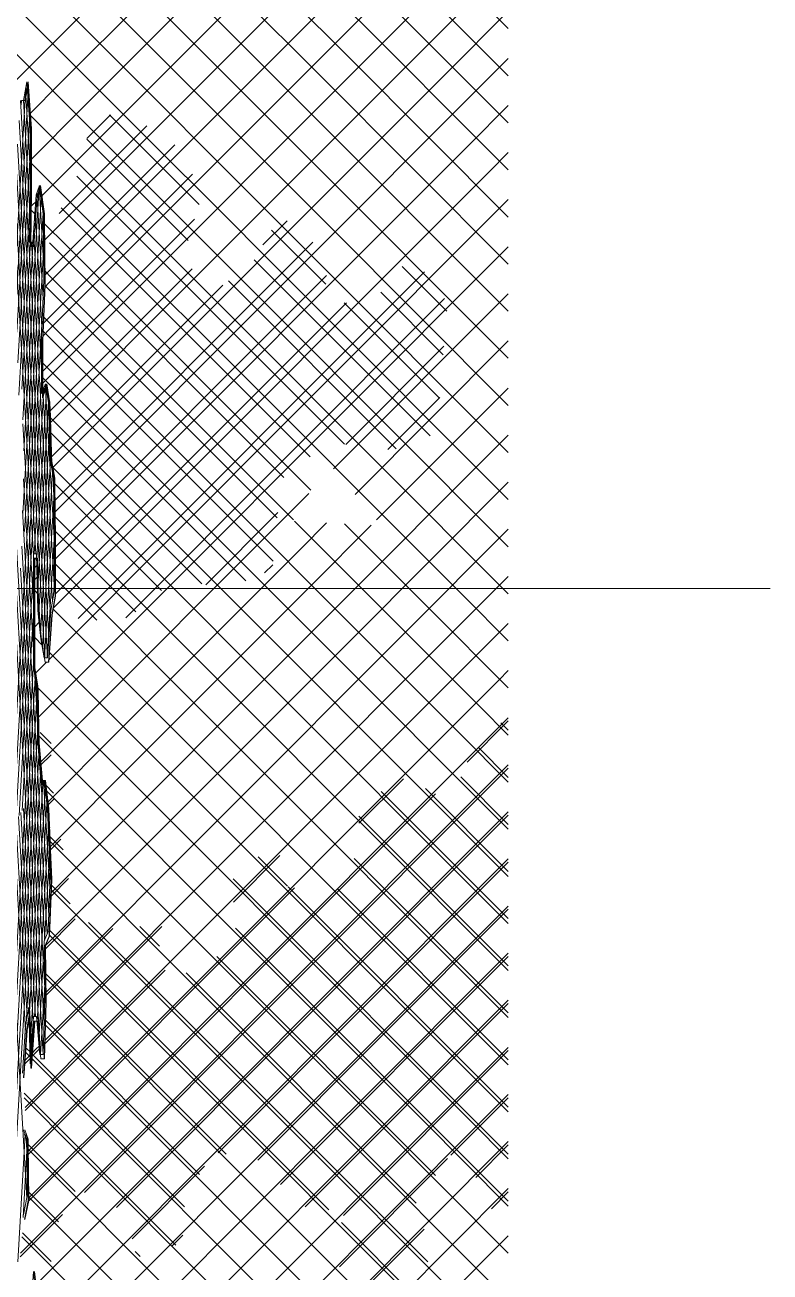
# Model space of a CAD drawing. Header units: millimetres. Extents: x -35517 to 139323, y -3702 to 5999.
# Drawn here: x 4868 to 6108, y 2884 to 4961 of the extents above; entities that cross this region are included whole.
import ezdxf

# ---------------------------------------------------------------- set-up
doc = ezdxf.new("R2010")
doc.units = ezdxf.units.MM
for name, color, linetype, lineweight in [('G-ANNO-TEXT', 231, 'Continuous', 5), ('G-IMPT', 8, 'Continuous', 5), ('L-PLNT', 71, 'Continuous', 5)]:
    doc.layers.add(name, color=color, linetype=linetype, lineweight=lineweight)

# ---------------------------------------------------------------- blocks, each defined once
blk = doc.blocks.new('SVA_Shades of Green Tree - Australian_Tree_based_on_Leopard_Tree_2901-V131-GENERAL NORTH ELEVATION')
at = {"layer": 'G-IMPT'}
for p, q in [((4985.9, 4766.4), (5672.1, 5453.8)), ((5459.9, 4931.7), (4990.8, 5401.6)), ((5407.7, 4905.5), (4917.4, 5396.6)), ((5355.5, 4879.4), (4869.4, 5366.3)), ((5027.6, 4729.8), (5672.1, 5375.4)), ((4883.2, 4898.8), (5290.9, 5307.2)), ((4925.7, 4863), (5369.2, 5307.2)), ((4961.1, 4820.1), (5454.2, 5314)), ((5094.2, 4718), (5672.1, 5297)), ((5672.1, 4797.5), (5163.3, 5307.2)), ((5672.1, 4875.9), (5241.6, 5307.2)), ((5672.1, 4954.4), (5319.9, 5307.2)), ((5338.1, 4818.4), (4866.5, 5290.8)), ((5329.4, 4748.7), (4855.5, 5223.4)), ((5134.8, 4680.3), (5672.1, 5218.6)), ((5373.8, 4625.8), (4853, 5147.4)), ((5462.7, 4930.4), (5672.1, 5140.1)), ((5351.4, 4569.8), (4843.7, 5078.4)), ((5516, 4905.3), (5672.1, 5061.7)), ((5131.7, 4711.4), (4839.7, 5003.9)), ((5569.2, 4880.2), (5672.1, 4983.3)), ((5336.3, 4803.7), (5462.7, 4930.4)), ((5605, 4786.3), (5459.9, 4931.7)), ((4975, 4789.9), (4847.7, 4917.4)), ((5336.6, 4725.6), (5516, 4905.3)), ((5672.1, 4640.6), (5407.7, 4905.5)), ((5601.6, 4834.2), (5672.1, 4904.8)), ((4850.3, 4865.9), (4883.2, 4898.8)), ((4876, 4813.3), (4925.7, 4863)), ((5672.1, 4562.2), (5355.5, 4879.4)), ((5361.3, 4671.9), (5569.2, 4880.2)), ((4844.9, 4443.8), (4868.8, 4856)), ((4852.1, 4488.4), (4872.4, 4839.5)), ((4876, 4720.2), (4868.3, 4853.2)), ((4870.7, 4850.3), (4870.5, 4853.2)), ((4870.7, 4850.3), (4871, 4856)), ((4874.4, 4836.4), (4874.6, 4839.5)), ((4910, 3976.3), (4860.3, 4834.6)), ((4875.6, 4649.1), (4864.9, 4834.6)), ((4878.4, 4737.1), (4961.1, 4820.1)), ((5672.1, 4483.8), (5338.1, 4818.4)), ((5360.6, 4592.8), (5601.6, 4834.2)), ((5606.8, 4761), (5672.1, 4826.4)), ((4900.4, 3906.7), (4848, 4812)), ((4854.3, 4448.8), (4874.9, 4803.8)), ((4907.5, 3940.7), (4857.7, 4801.3)), ((4985.2, 4701.3), (4876.2, 4810.5)), ((4876.9, 4800.7), (4877.1, 4803.8)), ((4970.8, 4771.3), (5010, 4810.6)), ((5157.4, 4661.5), (5008.3, 4810.9)), ((5118, 4585), (5336.3, 4803.7)), ((4885.9, 4079.7), (4845.4, 4777.9)), ((4924.7, 4646.7), (5070.2, 4792.5)), ((5036.7, 4728.2), (4975, 4789.9)), ((5672.1, 4719.1), (5605, 4786.3)), ((4905, 3906.7), (4855.4, 4762.1)), ((4895.2, 4675.6), (4985.9, 4766.4)), ((4901, 4544.5), (5117.2, 4761.1)), ((5139, 4601.5), (4970.7, 4770.1)), ((4971.4, 4124.5), (5606.8, 4761)), ((4881.5, 4076.8), (4842.9, 4743.7)), ((4855.9, 4397.6), (4876, 4745.2)), ((5672.1, 4405.4), (5329.4, 4748.7)), ((5640.1, 4715.9), (5672.1, 4748)), ((4960.6, 4647.6), (4878.4, 4729.9)), ((4906.6, 4530.2), (5094.2, 4718)), ((4973.4, 4675.5), (5027.6, 4729.8)), ((5016.6, 4091.3), (5640.1, 4715.9)), ((5127.2, 4637.5), (5036.7, 4728.2)), ((5101.2, 4489.8), (5336.6, 4725.6)), ((4898.6, 4463.7), (5146.4, 4711.9)), ((5399.4, 4262.3), (4953.8, 4708.6)), ((5115.5, 4570.8), (4985.2, 4701.3)), ((5139, 4704.1), (5131.7, 4711.4)), ((5329, 4513.8), (5139, 4704.1)), ((4865.6, 4251.3), (4891.1, 4691.8)), ((4897.6, 4504.6), (4887.4, 4681.1)), ((4889.9, 4676.3), (4889.6, 4681.1)), ((4898.5, 4566.6), (4891.3, 4692.3)), ((4892.9, 4685.1), (4893.3, 4691.8)), ((4893.9, 4685.6), (4893.5, 4692.3)), ((4900.5, 4602.5), (4973.4, 4675.5)), ((4908.5, 4453.6), (5134.8, 4680.3)), ((4857.3, 4343.7), (4875.7, 4661.5)), ((4864.1, 4146.3), (4894.5, 4671.3)), ((4878.1, 4658.5), (4887.7, 4668.1)), ((4895.8, 4457.5), (4884.4, 4653.8)), ((4896.4, 4666.7), (4896.7, 4671.3)), ((5342.1, 4241.2), (4927.8, 4656.2)), ((5061.8, 4058.2), (5672.1, 4669.6)), ((5148.9, 4459.1), (5361.3, 4671.9)), ((4864, 4302.6), (4884.1, 4649.2)), ((4866.9, 4116.7), (4897.6, 4647.7)), ((4885.8, 4644), (4878, 4651.8)), ((4897.5, 4384.1), (5149.8, 4636.9)), ((4899.6, 4643.2), (4899.8, 4647.7)), ((5103.7, 4504.1), (4960.6, 4647.6)), ((5281.8, 4482.7), (5127.2, 4637.5)), ((5263.7, 4594.1), (5304, 4634.5)), ((4895.2, 4389.8), (4881.9, 4618.2)), ((4935.9, 4593.9), (4900.3, 4629.5)), ((5368.2, 4528.8), (5278.2, 4619)), ((5672.1, 4326.9), (5373.8, 4625.8)), ((4862.5, 4354.1), (4876.6, 4598.7)), ((4882.7, 4598.7), (4877.3, 4598.7)), ((4878.4, 4591.3), (4878.8, 4598.7)), ((4913.2, 4000), (4878.5, 4598.7)), ((4881.2, 4591.3), (4880.7, 4598.7)), ((5298.3, 4206.6), (4908.3, 4597.4)), ((4917.8, 4169.2), (5346.7, 4598.9)), ((5343.4, 4185.6), (4935.9, 4593.9)), ((5106.9, 4025), (5672.1, 4591.1)), ((5208.6, 4440.5), (5360.6, 4592.8)), ((4869.1, 4076.6), (4898.4, 4582.8)), ((4938.8, 4405.6), (5118, 4585)), ((5234.1, 4452), (5115.5, 4570.8)), ((5542.2, 4276.1), (5249.3, 4569.4)), ((5672.1, 4248.5), (5351.4, 4569.8)), ((4911.2, 4540.1), (4901, 4550.4)), ((4909.5, 4317.8), (5146, 4554.6)), ((4955.9, 3972), (5532.4, 4549.6)), ((5569.9, 4483.6), (5495.4, 4558.3)), ((4901, 4524.5), (4906.6, 4530.2)), ((5314.6, 4136.1), (4911.2, 4540.1)), ((4918.4, 4091.4), (5369.4, 4543.1)), ((5485.3, 4254.6), (5206.2, 4534.2)), ((5287.2, 4139.4), (4901, 4526.1)), ((4911.7, 4241.5), (5196.9, 4527.2)), ((5672.1, 4170.1), (5329, 4513.8)), ((5381.1, 4221.1), (5672.1, 4512.7)), ((5563.9, 4411.2), (5459.8, 4515.5)), ((4918.4, 4013), (5402.6, 4497.9)), ((4969.1, 4357.5), (5101.2, 4489.8)), ((5035.3, 3973.2), (5566, 4504.8)), ((5148.7, 4459.2), (5103.7, 4504.1)), ((5557.8, 4338.8), (5399, 4497.9)), ((5268.9, 4103.5), (4899, 4473.9)), ((5672.1, 4091.6), (5281.8, 4482.7)), ((4870.6, 4024.4), (4895.9, 4461.6)), ((4897.8, 4442.9), (4908.5, 4453.6)), ((5280.6, 4067.5), (4898.1, 4450.6)), ((5002.6, 4312.6), (5148.9, 4459.1)), ((5618.5, 3988.5), (5148.7, 4459.2)), ((5672.1, 4013.2), (5234.1, 4452)), ((5039.7, 4271.3), (5208.6, 4440.5)), ((5401.8, 4261.9), (5565, 4425.4)), ((5417, 4178.7), (5672.1, 4434.3)), ((4897.5, 4364.2), (4938.8, 4405.6)), ((5053.2, 4241.1), (4897.5, 4397)), ((4872.6, 3980.2), (4895.2, 4369.7)), ((5235, 4034.8), (4897.5, 4372.8)), ((4916.1, 4106.4), (4901.3, 4362.2)), ((4903.9, 4355.4), (4903.5, 4362.2)), ((4882.9, 4079.7), (4898.9, 4356.3)), ((4887.1, 4073.4), (4903.3, 4352.8)), ((4916.1, 4028), (4897.3, 4352.4)), ((4899.8, 4347.3), (4899.5, 4352.4)), ((4900.7, 4349.5), (4901.1, 4356.3)), ((4905.2, 4347.8), (4905.5, 4352.8)), ((4910.1, 4298.3), (4969.1, 4357.5)), ((5452.9, 4136.2), (5672.1, 4355.8)), ((4888.2, 4014.5), (4906.7, 4333.2)), ((4908.6, 4328.2), (4908.9, 4333.2)), ((5471.8, 4253.5), (5557.9, 4339.8)), ((5020.1, 4195.8), (4909.8, 4306.2)), ((4913.2, 4223), (5002.6, 4312.6)), ((4881.5, 3998.4), (4864.2, 4296.2)), ((4890.3, 3972.2), (4908.4, 4284.1)), ((5161.8, 4029.7), (4910.6, 4281.3)), ((4918, 4149.4), (5039.7, 4271.3)), ((5364.4, 3969.2), (5672.1, 4277.4)), ((5222.6, 4071.4), (5053.2, 4241.1)), ((4893.3, 3946), (4910.1, 4235)), ((4912, 4230.7), (4912.3, 4235)), ((4986.9, 4150.6), (4912.9, 4224.7)), ((4880.4, 3938.2), (4865, 4204.6)), ((4896.6, 3924.5), (4913.5, 4215.4)), ((4915.3, 4199.6), (4914.8, 4208)), ((4915.4, 4210.4), (4915.7, 4215.4)), ((4917.5, 4199.6), (4917, 4208)), ((5094.6, 4018.5), (4917.6, 4195.9)), ((5176.3, 4039.3), (5020.1, 4195.8)), ((5411.4, 3937.8), (5672.1, 4199)), ((5251.8, 4091.7), (5340.3, 4180.3)), ((4900.1, 3906.7), (4915.5, 4172.3)), ((4876.1, 3620.6), (4846, 4140)), ((4870.3, 4034.2), (4863.5, 4151.9)), ((5203.5, 3855.2), (4918.1, 4141.1)), ((5127.2, 4010.1), (4986.9, 4150.6)), ((5168.4, 4028), (5288.7, 4148.6)), ((5501.2, 3949.2), (5316.4, 4134.3)), ((5051.9, 3982.9), (4918.3, 4116.7)), ((4918.4, 4071.4), (4971.4, 4124.5)), ((5327.3, 4088.8), (5369.7, 4131.3)), ((5345.4, 4028.5), (5443.9, 4127.2)), ((5555.7, 3973.1), (5399.3, 4129.7)), ((5501, 3949.1), (5672.1, 4120.6)), ((4893.4, 3558.1), (4862.4, 4092.4)), ((4904.7, 3906.7), (4916.1, 4104.1)), ((4999.6, 3839), (5251.8, 4091.7)), ((5346.1, 4026.1), (5268.9, 4103.5)), ((4836.5, 3513), (4869.1, 4076.6)), ((4869.1, 3662.6), (4844.5, 4087.6)), ((4877.2, 3681.1), (4853.4, 4091.2)), ((4888.8, 4067.9), (4884.4, 4072.3)), ((4915, 3989.6), (5016.6, 4091.3)), ((5020.4, 3781.5), (5327.3, 4088.8)), ((5358.9, 3934.8), (5222.6, 4071.4)), ((4889.4, 3548.3), (4860, 4056.1)), ((4874.7, 3938.2), (4881.5, 4055.3)), ((4883.8, 4056.7), (4888.8, 4061.7)), ((4893.9, 3941.3), (4887.5, 4051.4)), ((5203.5, 3776.8), (4918.4, 4062.3)), ((4977.1, 3973.4), (5061.8, 4058.2)), ((5266.5, 4047.9), (5280.1, 4061.6)), ((4875.9, 3938.2), (4870.3, 4034.2)), ((4883.8, 4036.8), (4889.1, 4042.1)), ((4987.3, 3969.2), (4918.4, 4038.1)), ((5296.9, 3918.6), (5176.3, 4039.3)), ((5618.7, 3988.6), (5672.1, 4042.1)), ((4837.7, 3455.5), (4870.6, 4024.4)), ((4889.7, 4012.7), (4883.8, 4018.6)), ((4915.3, 4012.3), (4916.1, 4025.7)), ((4992.1, 3910), (5106.9, 4025)), ((5057.9, 3740.5), (5345.4, 4028.5)), ((5244.2, 3892.8), (5127.2, 4010.1)), ((5446.7, 3925.3), (5346.1, 4026.1)), ((4901.1, 3269.8), (5618.7, 3988.6)), ((4922.9, 3979.4), (4914.7, 3987.7)), ((5652.6, 3954.3), (5618.5, 3988.5)), ((4852.6, 3635.5), (4872.6, 3980.2)), ((4879.2, 3938.2), (4881.5, 3976.8)), ((4907.8, 3904), (4977.1, 3973.4)), ((4992.1, 3910.1), (4922.9, 3979.4)), ((5320, 3924.6), (5364.4, 3969.2)), ((5657.6, 3870.9), (5555.7, 3973.1)), ((4883.8, 3958.3), (4891.7, 3966.3)), ((4902.8, 3349.9), (5501, 3949.1)), ((5624.6, 3825.5), (5501.2, 3949.2)), ((5672.1, 3934.8), (5652.6, 3954.3)), ((5653.3, 3944.8), (5672.1, 3963.7)), ((4857.7, 3643.7), (4874.7, 3938.2)), ((4862.7, 3652), (4879.2, 3938.2)), ((4897.3, 3567.9), (4875.9, 3938.2)), ((4881.5, 3920), (4880.4, 3938.2)), ((4896.4, 3927.6), (4883.8, 3940.2)), ((4902, 3427.5), (5411.4, 3937.8)), ((4963.6, 3254), (5653.3, 3944.8)), ((5672.1, 3621.1), (5358.9, 3934.8)), ((4890.1, 3807.8), (4992.1, 3910)), ((5001.3, 3822.4), (4908.6, 3915.3)), ((5165.9, 3736), (4992.1, 3910.1)), ((5203.5, 3808), (5320, 3924.6)), ((5672.1, 3542.6), (5296.9, 3918.6)), ((5591.8, 3779.9), (5446.7, 3925.3)), ((4867.7, 3660.2), (4881.5, 3898.4)), ((4884.4, 3880.4), (4903.2, 3899.3)), ((5672.1, 3464.2), (5244.2, 3892.8)), ((5657, 3870.1), (5672.1, 3885.3)), ((4869.8, 3618.4), (4884.6, 3873.2)), ((4887.9, 3808.6), (4884, 3876.5)), ((4886.8, 3866.4), (4886.2, 3876.5)), ((4886.5, 3868.2), (4886.8, 3873.2)), ((5041.9, 3254), (5657, 3870.1)), ((5672.1, 3856.4), (5657.6, 3870.9)), ((5608.6, 3135.8), (4888.4, 3857.1)), ((5672.1, 3385.8), (5203.5, 3855.2)), ((4877.9, 3679.8), (4887.3, 3841.8)), ((4893.3, 3732.5), (4999.6, 3839)), ((5120.6, 3703), (5001.3, 3822.4)), ((5672.1, 3777.9), (5624.6, 3825.5)), ((5095.3, 3699.6), (5203.5, 3808)), ((5586.5, 3721.1), (5672.1, 3806.8)), ((5603.7, 3732.9), (5672.1, 3801.4)), ((4882, 3671.4), (4888.4, 3783)), ((4911.2, 3763.8), (4892.7, 3782.4)), ((4905.4, 3666.2), (5020.4, 3781.5)), ((5672.1, 3699.5), (5591.8, 3779.9)), ((5672.1, 3785.9), (5659.6, 3798.5)), ((5303.4, 3363.1), (4890.8, 3776.4)), ((5672.1, 3307.4), (5203.5, 3776.8)), ((4883.4, 3617.8), (4890.7, 3743.3)), ((4892.7, 3739.7), (4892.9, 3743.3)), ((4893.7, 3727.5), (4911.2, 3745)), ((4909.8, 3592.2), (5057.9, 3740.5)), ((5672.1, 3707.4), (5621.7, 3758)), ((4966.5, 3016.1), (5672.1, 3722.9)), ((5672.1, 3228.9), (5165.9, 3736)), ((5229.1, 3363.1), (5586.5, 3721.1)), ((5635.8, 3692), (5672.1, 3728.4)), ((4884.8, 3564.1), (4893.4, 3712)), ((4888.3, 3545.7), (4897.1, 3697)), ((4898.3, 3630), (4893.8, 3707.4)), ((4895.4, 3708.3), (4895.6, 3712)), ((4896.7, 3694.9), (4896, 3707.4)), ((4901.7, 3694.9), (4896.1, 3700.5)), ((4897.1, 3697), (4897.4, 3702.3)), ((4908.9, 3524.4), (4898.6, 3702.3)), ((4899.2, 3694.9), (4899.3, 3697)), ((4899.3, 3697), (4899.6, 3702.3)), ((4901.3, 3694.9), (4900.9, 3702.3)), ((4911.2, 3515.2), (5095.3, 3699.6)), ((5672.1, 3150.5), (5120.6, 3703)), ((5423.6, 3630.9), (5497.8, 3705.1)), ((5672.1, 3629), (5593, 3708.3)), ((4873.5, 3001.4), (5551.2, 3680.2)), ((4876.4, 3653.9), (4877.9, 3679.8)), ((4899.4, 3297.4), (4877.2, 3681.1)), ((4898.2, 3637.2), (4901.2, 3689.5)), ((4915.2, 3681.4), (4902.1, 3694.5)), ((5225.1, 3363.1), (4903.1, 3685.5)), ((4903.2, 3685.3), (4903.4, 3689.5)), ((5307.4, 3363.1), (5635.8, 3692)), ((5672.1, 3472.2), (5460.5, 3684.1)), ((5672.1, 3550.6), (5534.2, 3688.8)), ((4833.6, 3071.3), (4867.7, 3660.2)), ((4869.8, 3572.5), (4865, 3655.8)), ((4869.8, 3651), (4869.1, 3662.6)), ((4875.6, 3561.6), (4882, 3671.4)), ((4899.2, 3577.4), (4904.2, 3663.4)), ((4905.9, 3661.3), (4916.3, 3671.7)), ((4906.2, 3659.1), (4906.4, 3663.4)), ((4871.5, 3309), (4852.6, 3635.4)), ((4878.5, 3265.9), (4856.7, 3642.2)), ((4881, 3301.6), (4860.8, 3649)), ((4869.8, 3540), (4876.4, 3653.9)), ((4875.6, 3550.9), (4869.8, 3651)), ((4893.6, 3558.7), (4898.2, 3637.2)), ((5019.7, 2991), (5672.1, 3644.5)), ((5378.8, 3356.2), (5672.1, 3650)), ((5672.1, 3393.7), (5423.6, 3642.7)), ((4838.1, 3071.3), (4869.8, 3618.4)), ((4847, 2989.8), (4883.4, 3617.8)), ((4868.2, 3286.2), (4848.4, 3628.5)), ((4897.8, 3246.2), (4876.1, 3620.6)), ((4887.7, 3300.2), (4906.5, 3623.9)), ((4907.1, 3477.3), (4898.3, 3630)), ((4908.6, 3622), (4908.7, 3623.9)), ((4931.3, 3586.8), (4909.1, 3609)), ((5162.8, 3347), (4909.5, 3600.8)), ((4910, 3587), (4927.4, 3604.4)), ((4874, 3500.1), (4869.8, 3572.5)), ((4898.9, 3571.8), (4899.2, 3577.4)), ((4900.1, 3435.9), (4908.4, 3578.2)), ((4910.5, 3576.3), (4910.6, 3578.2)), ((5214.5, 3499.8), (5292, 3577.5)), ((5304.8, 3526.4), (5256, 3575.3)), ((5672.1, 3315.3), (5415.3, 3572.6)), ((4869.4, 3297), (4884.8, 3564.1)), ((4872, 3500.1), (4875.6, 3561.6)), ((4875.7, 3248.9), (4893.6, 3558.7)), ((4883.7, 3309.1), (4898.9, 3571.8)), ((4900.4, 3436.6), (4893.4, 3558.1)), ((4904.4, 3446.4), (4897.3, 3567.9)), ((5189.2, 3082.3), (5672.1, 3566.1)), ((5394, 3292.9), (5672.1, 3571.6)), ((4841.4, 3049.1), (4869.8, 3540)), ((4874.5, 3307.7), (4888.3, 3545.7)), ((4893.3, 3246.2), (4875.6, 3550.9)), ((4900.5, 3357), (4889.4, 3548.3)), ((4911, 3509.5), (4940.3, 3538.9)), ((5672.1, 3080), (5214.2, 3538.7)), ((4873.1, 3079.4), (5316.4, 3523.4)), ((5125.3, 3306.1), (4911.4, 3520.4)), ((4942.9, 3496.8), (4911.7, 3528)), ((5672.1, 3158.4), (5305.8, 3525.4)), ((5672.1, 3236.9), (5387.1, 3522.4)), ((4844.2, 3019.4), (4872, 3500.1)), ((4885.1, 3309.1), (4874, 3500.1)), ((5409.2, 3229.7), (5672.1, 3493.1)), ((4870.8, 3006.9), (4843.7, 3475.2)), ((4902.1, 3422.2), (4951.4, 3471.6)), ((4905.4, 3449), (4907.2, 3480.2)), ((5255.1, 3070), (5672.1, 3487.7)), ((4901, 3264.2), (5095.6, 3459.2)), ((4902.8, 3344.5), (5014.1, 3455.9)), ((5373.2, 2987.3), (4908.8, 3452.5)), ((5538.2, 2900.5), (4973.6, 3466)), ((5091.5, 3426.3), (5058.8, 3459.1)), ((5672.1, 3001.6), (5218, 3456.5)), ((4890.5, 3268.9), (4899.8, 3429.7)), ((5087.8, 3265.2), (4908.5, 3444.9)), ((5551.1, 3044.4), (5187.2, 3408.9)), ((5292.8, 3029.2), (5672.1, 3409.2)), ((5424.3, 3166.5), (5672.1, 3414.7)), ((4867.7, 3152.4), (5101, 3386.1)), ((5202.6, 3079.8), (4902.5, 3380.4)), ((5020.8, 3254), (4902.6, 3372.4)), ((5518.7, 2998.5), (5135.7, 3382)), ((4893.7, 3246.2), (4900.4, 3362.4)), ((5027.6, 3161.2), (5229.1, 3363.1)), ((5122.4, 3177.8), (5307.4, 3363.1)), ((5380.3, 3129.1), (5162.8, 3347)), ((5204.8, 3181.8), (5378.8, 3356.2)), ((5425.3, 3162.5), (5225.1, 3363.1)), ((5400.5, 3265.7), (5303.4, 3363.1)), ((5334.1, 2992.2), (5672.1, 3330.8)), ((5472, 3135.8), (5672.1, 3336.3)), ((5158.1, 3046), (4902.1, 3302.4)), ((5317.2, 3114), (5125.3, 3306.1)), ((4942.5, 3254), (4901.8, 3294.7)), ((5247.8, 3146.5), (5394, 3292.9)), ((4885.3, 3254), (4892.1, 3260.8)), ((5167.4, 3185.6), (5087.8, 3265.2)), ((5530.3, 3135.8), (5400.5, 3265.7)), ((4867.7, 3157.9), (4963.6, 3254)), ((4867.7, 3236.3), (4877.2, 3245.8)), ((4867.7, 3230.8), (4877.3, 3240.4)), ((4877.3, 3240.9), (4868.5, 3249.6)), ((4877.1, 3249), (4869.1, 3257)), ((4873, 3084.8), (5041.9, 3254)), ((4879.7, 3242.9), (4892.5, 3255.7)), ((5133.2, 2992.4), (4880, 3246.1)), ((4880.1, 3248.8), (4885.3, 3254)), ((5033.9, 3162.3), (4942.5, 3254)), ((5100.6, 3174), (5020.8, 3254)), ((5397.9, 2977.7), (5672.1, 3252.4)), ((5550.3, 3135.8), (5672.1, 3257.8)), ((4980.8, 3137.2), (4879.4, 3238.7)), ((5290.9, 3111.3), (5409.2, 3229.7)), ((4860.3, 2915.2), (5122.4, 3177.8)), ((5118.8, 2928.4), (4866.1, 3181.6)), ((4885.6, 2862.1), (5204.8, 3181.8)), ((5672.1, 2679.9), (5167.4, 3185.6)), ((5628.6, 3135.8), (5672.1, 3179.4)), ((4951.4, 3088.1), (4866.3, 3173.5)), ((4971.7, 3105.2), (5027.6, 3161.2)), ((5672.1, 2523.1), (5033.9, 3162.3)), ((5672.1, 2601.5), (5100.6, 3174)), ((5389.2, 3131.3), (5424.3, 3166.5)), ((5452, 3135.8), (5425.3, 3162.5)), ((5576.6, 3078.2), (5672.1, 3173.9)), ((4901.4, 2799.5), (5247.8, 3146.5)), ((5672.1, 2444.6), (4980.8, 3137.2)), ((4908.2, 2649.5), (5389.2, 3131.3)), ((5151.3, 2814.5), (5472, 3135.8)), ((5203.5, 2788.4), (5550.3, 3135.8)), ((5245.3, 2751.8), (5628.6, 3135.8)), ((5672.1, 2836.8), (5380.3, 3129.1)), ((5672.1, 2915.2), (5452, 3135.8)), ((5672.1, 2993.6), (5530.3, 3135.8)), ((5672.1, 3072.1), (5608.6, 3135.8)), ((4855.5, 2900.8), (4867.8, 3112.6)), ((4870.7, 3086.1), (4869.5, 3107.7)), ((4869.6, 3106.6), (4870, 3112.6)), ((4872.2, 3099.3), (4871.7, 3107.7)), ((4951.4, 3017.7), (4872.9, 3096.3)), ((4905.1, 2724.8), (5290.9, 3111.3)), ((4955.2, 3088.6), (4971.7, 3105.2)), ((5276.6, 2704.8), (5672.1, 3101)), ((5672.1, 2758.4), (5317.2, 3114)), ((5618, 3041.3), (5672.1, 3095.5)), ((4864.3, 2974.4), (4870.7, 3085.4)), ((4882.3, 3078.9), (4873, 3088.3)), ((4873.8, 3007.1), (4955.2, 3088.6)), ((5141.4, 2819.5), (4882.3, 3078.9)), ((5634, 2404.4), (4951.4, 3088.1)), ((5045.8, 2938.7), (5166.6, 3059.7)), ((5390.9, 2892.2), (5570.9, 3072.5)), ((4870.7, 3006.6), (4871.4, 3018.2)), ((4923.2, 2967.5), (4873.7, 3017.1)), ((5284.8, 2634.6), (5672.1, 3022.6)), ((5644.1, 2989), (5672.1, 3017.1)), ((5101.2, 2781.3), (4873.7, 3009.1)), ((4859.8, 2909.2), (4930.1, 2979.6)), ((5516.2, 2844.1), (5394.3, 2966.2)), ((5428.8, 2851.8), (5532, 2955.1)), ((5065.6, 2738.5), (4862.3, 2942.1)), ((4911.2, 2901.1), (4863.5, 2948.9)), ((5111.6, 2926.1), (5130.3, 2944.8)), ((5257.6, 2528.9), (5672.1, 2944.1)), ((5059.2, 2909.7), (5051, 2917.9))]:
    blk.add_line(p, q, dxfattribs=at)
at = {"layer": 'G-IMPT', "flags": 128}
for points in [[(4887, 2837.3), (4881.5, 2884.5), (4876, 2805.9)], [(4865.1, 2978.8), (4871.5, 3010.3), (4870.6, 3104.7), (4865.1, 3120.4)], [(4863.3, 3214.7), (4868.7, 3293.4), (4874.2, 3324.8), (4876, 3230.5), (4881.5, 3309.1), (4887, 3309.1), (4892.4, 3246.2), (4897.9, 3246.2), (4900.6, 3340.5), (4899.7, 3434.9), (4906.1, 3450.6), (4909.7, 3545), (4905.2, 3655.1), (4899.7, 3702.3), (4894.2, 3702.3), (4888.8, 3765.2), (4887, 3859.5), (4881.5, 3891), (4881.5, 4079.7), (4887, 4079.7), (4888.8, 3985.3), (4894.2, 3938.2), (4899.7, 3906.7), (4905.2, 3906.7), (4910.6, 3985.3), (4916.1, 4016.8), (4916.1, 4111.1), (4915.2, 4205.5), (4909.7, 4237), (4907, 4331.3), (4901.5, 4362.8), (4895.2, 4347), (4895.2, 4441.4), (4898.8, 4535.8), (4897.9, 4645.8), (4891.5, 4693), (4886, 4677.3), (4880.6, 4598.7), (4875.1, 4598.7), (4876, 4693), (4876, 4787.4), (4870.6, 4866), (4865.1, 4834.6)], [(4878.2, 4781.7), (4878.2, 4787.4), (4872.8, 4866), (4867.3, 4834.6), (4861.8, 4834.6), (4861.4, 4827.2)], [(4900.2, 4638.9), (4900.1, 4645.8), (4893.7, 4693), (4888.3, 4677.3), (4887.8, 4670.3)], [(4917.5, 4198.1), (4917.4, 4205.5), (4911.9, 4237), (4909.2, 4331.3), (4903.7, 4362.8), (4897.5, 4347.3)], [(4889.3, 3852.1), (4889.2, 3859.5), (4883.8, 3890.3)], [(4911.9, 3542.6), (4911.9, 3545), (4907.4, 3655.1), (4901.9, 3702.3), (4896.5, 3702.3), (4891, 3765.2)], [(4872.8, 3097.3), (4872.8, 3104.7), (4867.3, 3120.4)], [(4909.1, 2690.7), (4909.2, 2695.8), (4903.7, 2742.9), (4900.1, 2837.3), (4894.6, 2853), (4889.2, 2837.3), (4883.7, 2884.5), (4883.2, 2877.1)]]:
    blk.add_lwpolyline(points, dxfattribs=at)
at = {"layer": 'L-PLNT'}
for p, q in [((4872.2, 4858.6), (4866.7, 4827.2)), ((4877.6, 4780), (4872.2, 4858.6)), ((4872.9, 4858.6), (4872.2, 4858.6)), ((4872.9, 4858.6), (4878.4, 4780)), ((4877.6, 4685.6), (4877.6, 4780)), ((4878.4, 4780), (4877.6, 4780)), ((4878.4, 4780), (4878.4, 4685.6)), ((4876.7, 4591.3), (4877.6, 4685.6)), ((4878.4, 4685.6), (4877.4, 4591.3)), ((4878.4, 4685.6), (4877.6, 4685.6)), ((4893.1, 4685.6), (4887.6, 4669.9)), ((4899.5, 4638.4), (4893.1, 4685.6)), ((4893.8, 4685.6), (4893.1, 4685.6)), ((4893.8, 4685.6), (4900.2, 4638.4)), ((4887.6, 4669.9), (4882.2, 4591.3)), ((4900.4, 4528.4), (4899.5, 4638.4)), ((4900.2, 4638.4), (4899.5, 4638.4)), ((4900.2, 4638.4), (4901.1, 4528.4)), ((4882.2, 4591.3), (4876.7, 4591.3)), ((4896.8, 4434), (4900.4, 4528.4)), ((4901.1, 4528.4), (4897.5, 4434)), ((4901.1, 4528.4), (4900.4, 4528.4)), ((4896.8, 4339.6), (4896.8, 4434)), ((4897.5, 4434), (4896.8, 4434)), ((4897.5, 4434), (4897.5, 4341.5)), ((4903.1, 4355.4), (4896.8, 4339.6)), ((4908.6, 4323.9), (4903.1, 4355.4)), ((4903.9, 4355.4), (4903.1, 4355.4)), ((4903.9, 4355.4), (4909.3, 4323.9)), ((4911.3, 4229.6), (4908.6, 4323.9)), ((4909.3, 4323.9), (4908.6, 4323.9)), ((4909.3, 4323.9), (4912.1, 4229.6)), ((4916.8, 4198.1), (4911.3, 4229.6)), ((4912.1, 4229.6), (4911.3, 4229.6)), ((4912.1, 4229.6), (4917.5, 4198.1)), ((4917.7, 4103.7), (4916.8, 4198.1)), ((4917.5, 4198.1), (4916.8, 4198.1)), ((4917.5, 4198.1), (4918.4, 4103.7)), ((4917.7, 4009.4), (4917.7, 4103.7)), ((4918.4, 4103.7), (4917.7, 4103.7)), ((4918.4, 4103.7), (4918.4, 4009.4)), ((4883.1, 3883.6), (4883.1, 4072.3)), ((4883.1, 4072.3), (4888.6, 4072.3)), ((4883.8, 4072.3), (4883.8, 3883.6)), ((4888.6, 4072.3), (4890.4, 3977.9)), ((4912.2, 3977.9), (4917.7, 4009.4)), ((4918.4, 4009.4), (4913, 3977.9)), ((4918.4, 4009.4), (4917.7, 4009.4)), ((4890.4, 3977.9), (4895.8, 3930.8)), ((4906.8, 3899.3), (4912.2, 3977.9)), ((4913, 3977.9), (4907.5, 3899.3)), ((4913, 3977.9), (4912.2, 3977.9)), ((4895.8, 3930.8), (4901.3, 3899.3)), ((4901.3, 3899.3), (4906.8, 3899.3)), ((4907.5, 3899.3), (4906.8, 3899.3)), ((4888.6, 3852.1), (4883.1, 3883.6)), ((4883.8, 3883.6), (4883.1, 3883.6)), ((4883.8, 3883.6), (4889.3, 3852.1)), ((4890.4, 3757.8), (4888.6, 3852.1)), ((4889.3, 3852.1), (4888.6, 3852.1)), ((4889.3, 3852.1), (4891.1, 3757.8)), ((4895.8, 3694.9), (4890.4, 3757.8)), ((4891.1, 3757.8), (4890.4, 3757.8)), ((4891.1, 3757.8), (4896.6, 3694.9)), ((4901.3, 3694.9), (4895.8, 3694.9)), ((4906.8, 3647.7), (4901.3, 3694.9)), ((4902, 3694.9), (4901.3, 3694.9)), ((4902, 3694.9), (4907.5, 3647.7)), ((4911.3, 3537.6), (4906.8, 3647.7)), ((4907.5, 3647.7), (4906.8, 3647.7)), ((4907.5, 3647.7), (4912.1, 3537.6)), ((4907.7, 3443.2), (4911.3, 3537.6)), ((4912.1, 3537.6), (4908.4, 3443.2)), ((4912.1, 3537.6), (4911.3, 3537.6)), ((4901.3, 3427.5), (4907.7, 3443.2)), ((4902.2, 3333.2), (4901.3, 3427.5)), ((4902, 3427.5), (4901.3, 3427.5)), ((4908.4, 3443.2), (4902, 3427.5)), ((4902, 3427.5), (4903, 3333.2)), ((4908.4, 3443.2), (4907.7, 3443.2)), ((4899.5, 3238.8), (4902.2, 3333.2)), ((4903, 3333.2), (4900.2, 3238.8)), ((4903, 3333.2), (4902.2, 3333.2)), ((4870.3, 3286), (4875.8, 3317.4)), ((4875.9, 3313.6), (4871.1, 3286)), ((4875.8, 3317.4), (4877.6, 3223.1)), ((4864.9, 3207.3), (4870.3, 3286)), ((4871.1, 3286), (4865.6, 3207.3)), ((4871.1, 3286), (4870.3, 3286)), ((4877.6, 3223.1), (4883.1, 3301.7)), ((4883.8, 3301.7), (4878.4, 3223.1)), ((4883.1, 3301.7), (4888.6, 3301.7)), ((4888.6, 3301.7), (4894, 3238.8)), ((4878.4, 3223.1), (4877.6, 3223.1)), ((4894, 3238.8), (4899.5, 3238.8)), ((4900.2, 3238.8), (4899.5, 3238.8)), ((4872.2, 3097.3), (4866.7, 3113)), ((4867.4, 3113), (4872.9, 3097.3)), ((4873.1, 3002.9), (4872.2, 3097.3)), ((4872.9, 3097.3), (4872.2, 3097.3)), ((4872.9, 3097.3), (4873.8, 3002.9)), ((4866.7, 2971.4), (4873.1, 3002.9)), ((4873.8, 3002.9), (4867.4, 2971.4)), ((4873.8, 3002.9), (4873.1, 3002.9))]:
    blk.add_line(p, q, dxfattribs=at)

msp = doc.modelspace()

# ---------------------------------------------------------------- linework, layer by layer
at = {"layer": 'G-ANNO-TEXT', "color": 7}
msp.add_line((4357.6, 4021.8), (6107.8, 4021.8), dxfattribs=at)

# ---------------------------------------------------------------- block references
at = {"layer": 'L-PLNT'}
msp.add_blockref('SVA_Shades of Green Tree - Australian_Tree_based_on_Leopard_Tree_2901-V131-GENERAL NORTH ELEVATION', (0, 0), dxfattribs=at)

doc.saveas('drawing.dxf')
